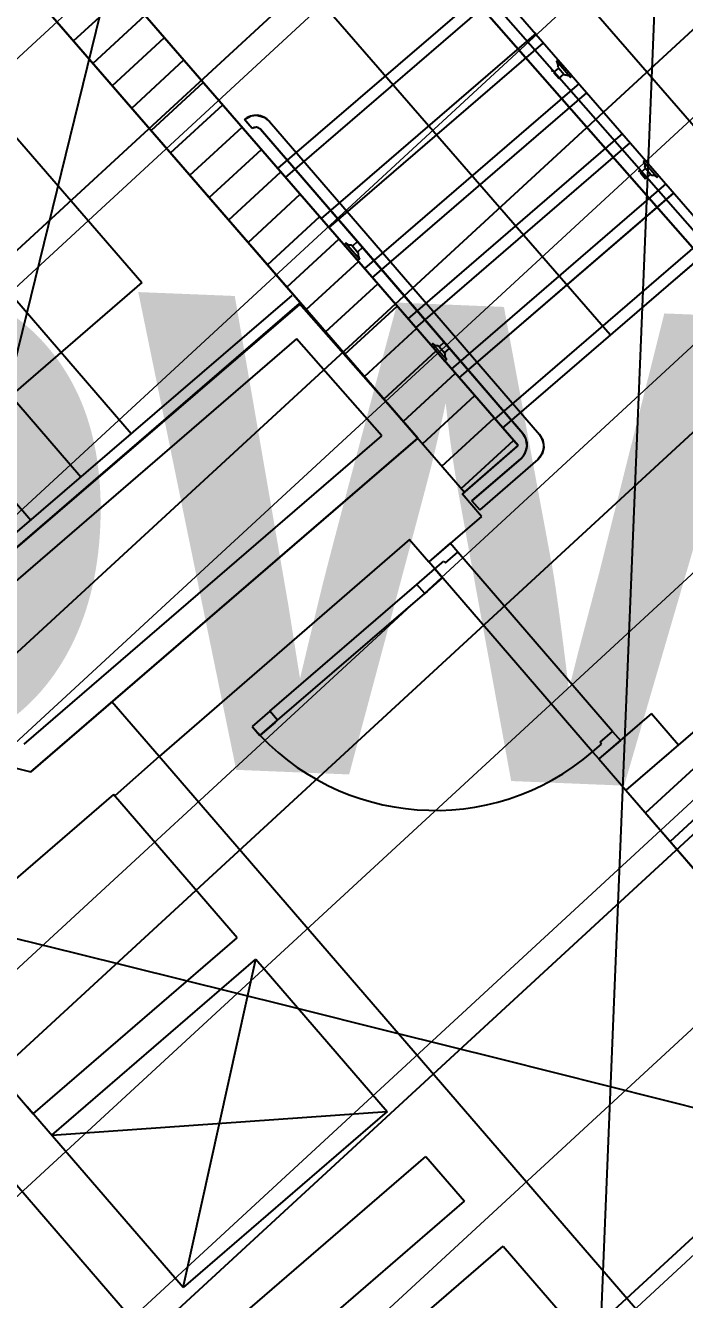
# Model space of a CAD drawing. Extents: x -678889171 to 586587, y -792238163 to 335485.
# Drawn here: x -678735663 to -678732880, y -792164476 to -792159094 of the extents above; entities that cross this region are included whole.
import ezdxf
from ezdxf.enums import TextEntityAlignment as Align

# ---------------------------------------------------------------- set-up
doc = ezdxf.new("R2010")
doc.units = 0
doc.header["$MEASUREMENT"] = 0
for name, color, linetype in [('A-ANNO-LEGN', 252, 'Continuous'), ('A-FLOR-PATT', 252, 'Continuous'), ('A-SITE-PATT', 252, 'Continuous'), ('A-WALL', 252, 'Continuous')]:
    doc.layers.add(name, color=color, linetype=linetype)
doc.layers.add('BASEMENT3 LAYOUT$0$HATCH5', color=252, linetype='Continuous', lineweight=15)
doc.styles.add('BASEMENT3 LAYOUT$0$EN-SB', font='swissb.ttf')
doc.styles.add('Ground floor Towers$0$$Bas01-Rname$0$EN-SC', font='swissc.ttf')
doc.styles.add('Ground floor Towers$0$$Bas01-Rname$0$EN-SCL', font='swisscl.ttf')
doc.styles.add('Ground floor Towers$0$04-Ground Floor$0$V2-lower ground$0$LEVEL  FOR LICENSE LOWER GR$0$$LG- LEVEL$0$AR-SR', font='sarb.shx')

# ---------------------------------------------------------------- blocks, each defined once
blk = doc.blocks.new('A$C61C61320')
at = {"layer": 'BASEMENT3 LAYOUT$0$HATCH5'}
h = blk.add_hatch(dxfattribs=at)
h.set_pattern_fill('JIS_WOOD', color=256, scale=1000, style=0)
h.set_pattern_definition([(45, (-845680.2949388556, -470481.0696760565), (-499.9999991609842, 499.9999991609843), [])])
h.paths.add_polyline_path([(12440.74077330553, -169431.9252005816), (13408.27617370361, -243253.7315873399), (7111.185080291936, -248399.4795461658), (-61957.46107163071, -237877.8060760189), (-55832.26724016038, -200866.3395951205), (-20860.02674167091, -206712.4958959252), (-20783.43353955913, -208437.764712235), (-16504.6553898881, -208719.7022090854), (-18718.17453308101, -208569.0044804074), (-18168.17453308101, -169431.9252005816)])
at = {"layer": 'BASEMENT3 LAYOUT$0$HATCH5', "style": 'BASEMENT3 LAYOUT$0$EN-SB'}
blk.add_text('TOWER (A)', height=2000, dxfattribs=at).set_placement((-23889.31892161025, -222686.1925793323))
blk = doc.blocks.new('2')
at = {"layer": 'BASEMENT3 LAYOUT$0$HATCH5', "style": 'BASEMENT3 LAYOUT$0$EN-SB'}
blk.add_text('TOWER (A)', height=2000, dxfattribs=at).set_placement((94031.53737998311, 9511.168125299038))
blk = doc.blocks.new('GR')
at = {"layer": 'A-FLOR-PATT'}
for p, q in [((69940, 90900), (69940, 4700)), ((71040, 44770), (61791.84706075279, -782.1576375562072)), ((74626.76612781573, 29027.74407924579), (69954.09477021193, 24654.39954858962)), ((74626.76612702776, 29027.74408097002), (69954.09476942396, 24654.39955031385)), ((70149.300244994, 24445.83353590424), (74677.26045487431, 28973.79374578461)), ((68412.80578332563, 27181.75456456489), (69286.36089847097, 27999.35058034801)), ((69809.80868937005, 26574.51298409614), (68438.21911829337, 28030.1185104635)), ((69281.54735442088, 28004.47256581702), (70245.11890664184, 26979.15744717723)), ((69635.28062657232, 27993.12947642117), (70256.31444777147, 27332.30116056394)), ((67495.09899257109, 27722.35393730688), (67747.50632909843, 27974.76127383421)), ((69191.52085087082, 27954.24511547464), (70329.73304784327, 26759.48750066459)), ((70329.73304784326, 26759.48750066458), (69191.52085087085, 27954.2451154746)), ((70251.30086700858, 26914.25293026688), (69262.267756099, 27951.97623072698)), ((70365.9855361259, 26793.92232451079), (69262.26775609901, 27951.97623072696)), ((69015.58307792648, 26104.44054424329), (67325.1276861546, 27903.21663572897)), ((67325.12768694261, 27903.21663400474), (69221.49210358757, 25885.33731579939)), ((69440.10430733228, 26090.7848866649), (67733.77672809383, 27906.45022081952)), ((67733.77672730584, 27906.45022254375), (69440.1043065443, 26090.78488838913)), ((67580.74338708539, 27631.22163652454), (67792.97761770336, 27843.45586714252)), ((68604.58708127268, 26977.74400260046), (69476.44329670322, 27793.74994854812)), ((67666.38778159968, 27540.0893357422), (67878.6220122177, 27752.32356636022)), ((69537.3699492942, 27719.86328583378), (69598.07488918096, 27654.93143839576)), ((69537.37029799902, 27719.86361183878), (69543.86348275139, 27725.93410583575)), ((69543.86313395212, 27725.93377974245), (69604.56807383886, 27661.00193230441)), ((69526.30959657926, 27671.49636007263), (69547.25013308914, 27691.07371787541)), ((69526.30959657926, 27671.49636007263), (69549.0736000134, 27647.1465911209)), ((69543.45607434043, 27695.13195834636), (69545.62410791061, 27692.81296379216)), ((69545.62410791061, 27692.81296379216), (69571.64051076845, 27664.98502912445)), ((69549.0739489268, 27647.14691709523), (69570.01448558978, 27666.72427504114)), ((69571.64051076845, 27664.98502912445), (69573.80854434082, 27662.66603456787)), ((67752.03217611398, 27448.95703495987), (67964.26640673203, 27661.19126557792)), ((69598.07523809439, 27654.9317643701), (69604.56842275227, 27661.00225827875)), ((67837.67657062827, 27357.82473417753), (68049.91080124634, 27570.05896479559)), ((68796.36837922019, 26773.73344063602), (69669.86383106816, 27591.27361509493)), ((67923.32096514257, 27266.69243339519), (68135.55519576067, 27478.92666401328)), ((67149.14032817465, 27433.37892668941), (67824.0422035643, 26715.23080905271)), ((68229.29314286809, 27420.02325218292), (68258.08846356411, 27436.80353297062)), ((68263.43685980384, 27383.49645936157), (68229.29314286809, 27420.02325218292)), ((68243.6552959817, 27404.65868621499), (68229.29314286809, 27420.02325218292)), ((68263.43685980378, 27383.49645936152), (68243.6552959817, 27404.65868621499)), ((68258.08846356411, 27436.80353297062), (68280.50871827165, 27440.23306295086)), ((68280.50871827165, 27440.23306295086), (68310.70025523724, 27433.88778671883)), ((68310.70025523724, 27433.88778671883), (68335.29890750324, 27416.44863835491)), ((68335.29890750354, 27416.44863835459), (69528.74096602836, 26140.78994125191)), ((68335.29890750324, 27416.44863835491), (69528.74096602834, 26140.78994125191)), ((68008.96535965687, 27175.56013261285), (68221.19959027498, 27387.79436323096)), ((68281.35126283094, 27390.21886129043), (68263.43685980378, 27383.49645936152)), ((68298.77211468227, 27382.3049214188), (68281.35126283094, 27390.21886129043)), ((68298.77211468227, 27382.3049214188), (69458.1616352834, 26143.07548586751)), ((68362.30803183775, 27314.39368248247), (68298.77211468227, 27382.3049214188)), ((68988.14967716747, 26569.72287867156), (69861.61529736663, 27387.23513246847)), ((68094.60975417116, 27084.42783183052), (68306.84398478933, 27296.66206244868)), ((68933.30183078388, 26704.07910692513), (68362.30803183775, 27314.39368248247)), ((69920.92734154296, 27311.84050241198), (69981.63598178286, 27246.91211464055)), ((69920.9276902292, 27311.84082843681), (69927.42052901493, 27317.91169246914)), ((69927.42018023418, 27317.91136635593), (69988.12882047406, 27252.9829785845)), ((69909.86974526642, 27263.47294640227), (69930.80916603302, 27283.0514975698)), ((69909.86974526642, 27263.47294640227), (69932.63513635157, 27239.12447480567)), ((69927.0148760122, 27287.10952181163), (69929.18304173782, 27284.79065081694)), ((69929.18304173782, 27284.79065081694), (69955.20103046135, 27256.96419886352)), ((69932.63548524634, 27239.12480079985), (69953.57490616606, 27258.70335211054)), ((69955.20103046135, 27256.96419886352), (69957.36919618917, 27254.64532786646)), ((69981.63633067765, 27246.91244063474), (69988.12916936891, 27252.9833045787)), ((70040.76142946433, 24561.80112340144), (72752.53029312345, 27273.56998706056)), ((68180.25414868546, 26993.29553104818), (68392.48837930361, 27205.52976166633)), ((69180.22929160205, 26365.99152332782), (70054.77561286, 27184.51524951441)), ((69180.2292916021, 26365.99152332776), (70053.36676366511, 27183.19664984201)), ((68265.89854319976, 26902.16323026584), (68478.13277381794, 27114.39746088402)), ((68351.54293771405, 26811.03092948344), (68563.7771683323, 27023.26516010168)), ((69371.56311481807, 26161.56215143243), (70246.10943607602, 26980.08587761903)), ((70244.34058475828, 26978.42790645192), (70074.43831293333, 26819.4118412898)), ((68437.18733222835, 26719.89862870111), (68649.4215628466, 26932.13285931936)), ((68678.72514445096, 26916.28915051715), (68672.23149239708, 26910.21915639857)), ((68678.72549318086, 26916.28947649523), (68739.42543428634, 26851.35295604521)), ((68727.72703252133, 26924.07022530443), (68706.78498896305, 26904.49447961076)), ((68727.72703252133, 26924.07022530443), (68750.48985934435, 26899.71935642101)), ((68672.23184122148, 26910.21948246501), (68732.931782327, 26845.28296201499)), ((68702.99124263824, 26908.5530121451), (68705.15909768036, 26906.2338506975)), ((68705.15909768036, 26906.2338506975), (68731.1733582021, 26878.40391330915)), ((68750.48951063101, 26899.71903023271), (68729.54746691952, 26880.14328439595)), ((68731.1733582021, 26878.40391330915), (68733.34121324647, 26876.08475185921)), ((68522.83172674265, 26628.76632791877), (68735.06595736093, 26841.00055853705)), ((68739.42508557304, 26851.35262985692), (68732.93143361363, 26845.2826358267)), ((68608.47612125694, 26537.63402713643), (68820.71035187526, 26749.86825775474)), ((67824.0422035643, 26715.23080905271), (66106.8977670471, 25101.49128643986)), ((69458.16163528338, 26143.07548586752), (68933.30183078388, 26704.07910692513)), ((66267.10913955253, 24638.93496836509), (68461.34855771331, 26685.41244908748)), ((66301.20521634177, 24602.36370167138), (68495.44463450255, 26648.84118239377)), ((68491.45409058193, 26653.12141811932), (66527.48992476649, 24814.96690528808)), ((69015.58307951935, 26104.44054573411), (68491.45409058193, 26653.12141811932)), ((68694.12051577124, 26446.50172635409), (68906.35474638957, 26658.73595697242)), ((68779.76491028554, 26355.36942557176), (68991.99914090392, 26567.60365619014)), ((68487.2585685815, 26503.21036853219), (66751.33435195807, 24878.48778537111)), ((68864.13573779425, 26108.67906354761), (68487.2585685815, 26503.21036853219)), ((69062.18672948162, 26506.17064791789), (69055.69307742774, 26500.10065379937)), ((69055.69342625214, 26500.10097986581), (69116.39336735762, 26435.1644594158)), ((69062.18707821151, 26506.17097389603), (69122.887019317, 26441.23445344601)), ((69086.45282766887, 26498.43450954592), (69088.62068271103, 26496.11534809828)), ((69088.62068271103, 26496.11534809828), (69114.63494323276, 26468.28541070993)), ((69111.188617552, 26513.95172270522), (69090.24657399367, 26494.37597701156)), ((69111.188617552, 26513.95172270522), (69133.95144437501, 26489.60085382179)), ((69133.95109566169, 26489.60052763355), (69113.00905195017, 26470.02478179677)), ((68865.40930479983, 26264.23712478942), (69077.64353541823, 26476.47135540782)), ((69114.63494323276, 26468.28541070993), (69116.80279827715, 26465.96624926)), ((69122.88667060365, 26441.23412725774), (69116.39301864424, 26435.16413322748)), ((68951.05369931413, 26173.10482400708), (69163.28792993256, 26385.33905462551)), ((69036.69809382843, 26081.97252322474), (69248.93232444688, 26294.2067538432)), ((69122.34248834272, 25990.84022244241), (69334.57671896117, 26203.07445306085)), ((67408.01935553094, 24745.84009435822), (68864.13573779425, 26108.67906354761)), ((67440.7520565427, 24630.49168138238), (69015.58307951935, 26104.44054573411)), ((69015.5830792137, 26104.44054544803), (67440.81425833823, 24630.54989859078)), ((69207.98688285702, 25899.70792166007), (69420.2211134755, 26111.94215227856)), ((69472.27474258223, 26121.47975382085), (69458.16163528338, 26143.07548586752)), ((69478.33214498944, 26089.43249406278), (69472.27474258223, 26121.47975382085)), ((69528.74096602834, 26140.78994125191), (69543.64027113483, 26117.29392079061)), ((69543.64027113483, 26117.29392079061), (69548.91147573442, 26087.14694944717)), ((69435.48859390378, 26086.54745870156), (69212.36240652628, 25876.75193132744)), ((69221.49210358757, 25885.33731579939), (69440.10430733228, 26090.7848866649)), ((69454.73333061668, 26037.20686824781), (69471.45661446787, 26060.40505101068)), ((69471.45661446787, 26060.40505101068), (69478.33214498944, 26089.43249406278)), ((69542.88165784671, 26060.01879110374), (69525.31266136166, 26034.9213236322)), ((69548.91147573442, 26087.14694944717), (69542.88165784671, 26060.01879110374)), ((69454.73333061671, 26037.20686824781), (69255.09032858617, 25849.58619060513)), ((69255.09032858617, 25849.58619060512), (69454.73333061668, 26037.20686824781)), ((69525.31266136166, 26034.9213236322), (69289.331590397, 25813.15082331449)), ((69525.31266136166, 26034.9213236322), (69289.33159039698, 25813.15082331452)), ((69297.53061288102, 25785.75451833529), (69211.8821649821, 25877.26504226403)), ((69255.09032858617, 25849.58619060513), (69289.33159039699, 25813.1508233145)), ((69289.33159039698, 25813.15082331452), (69255.09032858617, 25849.58619060512)), ((69297.53061288102, 25785.75451833529), (69083.07410196816, 25585.03588493804)), ((68998.3664857725, 25675.54118337297), (67978.68209575741, 24716.77777297841)), ((68997.42565404593, 25676.54640887708), (69083.07410196816, 25585.03588493804)), ((69170.68668992948, 25667.03609488097), (69083.07410197442, 25585.03588493133)), ((69153.74610110144, 25582.69739409574), (69204.8534440752, 25630.53084989966)), ((69204.8534440752, 25630.53084989966), (69170.68668992948, 25667.03609488097)), ((69888.18852698937, 24900.42595027353), (69204.8534440752, 25630.53084989966)), ((69110.40750529099, 25555.83168894629), (69083.07410197442, 25585.03588493133)), ((69110.40750529099, 25555.83168894629), (69146.9127502723, 25589.998443092)), ((69146.9127502723, 25589.998443092), (69153.74610110144, 25582.69739409574)), ((69037.39701532837, 25487.49818065488), (69110.40750529099, 25555.83168894629)), ((69144.57425943669, 25519.32644396499), (69081.05513316923, 25459.87629175146)), ((69110.40750529099, 25555.83168894629), (69144.57425943669, 25519.32644396499)), ((69807.40928986346, 24811.12469132763), (69110.40750529099, 25555.83168894629)), ((68438.71099763495, 24927.16341266524), (69037.39701532837, 25487.49818065488)), ((69071.56376947409, 25450.99293567357), (69037.39701532837, 25487.49818065488)), ((69081.05513316923, 25459.87629175146), (69071.56376947409, 25450.99293567357)), ((68472.87775178064, 24890.65816768393), (69071.56376947409, 25450.99293567357)), ((70049.19920408675, 24982.63912874656), (69834.7426932378, 24781.92049540927)), ((70049.19920408663, 24982.63912874656), (70168.62840286281, 24855.03578250397)), ((67978.68209575741, 24716.77777297841), (67770.54604022324, 24939.15938009025)), ((68438.71099763493, 24927.16341266524), (68365.70050767233, 24858.82990437383)), ((68472.87775178064, 24890.65816768394), (68438.71099763493, 24927.16341266524)), ((68399.86726181803, 24822.32465939253), (68472.87775178064, 24890.65816768394)), ((68399.86726181803, 24822.32465939253), (68463.3863880855, 24881.77481160606)), ((68463.3863880855, 24881.77481160606), (68399.86726181803, 24822.32465939253)), ((69837.08118401561, 24852.5924944696), (69888.18852698937, 24900.42595027353)), ((69888.18852698937, 24900.42595027353), (69922.35528113507, 24863.92070529222)), ((66527.48992476649, 24814.96690528808), (67440.7520565427, 24630.49168138238)), ((68365.70050767233, 24858.82990437383), (68399.86726181803, 24822.32465939253)), ((69807.40928986346, 24811.12469132763), (69843.91453484475, 24845.29144547334)), ((69922.35528113507, 24863.92070529222), (69834.74269318001, 24781.92049534259)), ((69843.91453484475, 24845.29144547334), (69837.08118401561, 24852.5924944696)), ((69807.40928986346, 24811.12469132763), (69834.74269318001, 24781.92049534259)), ((69834.7426932378, 24781.92049540927), (69954.1718920081, 24654.3171491933)), ((67978.68209575741, 24716.77777297841), (67799.0702618151, 24542.83014028729)), ((70139.01471748867, 22408.58451408492), (67978.68209575741, 24716.77777297841)), ((69954.09477021193, 24654.39954858962), (72084.13131187108, 22378.57593828593)), ((69954.09476942396, 24654.39955031385), (72143.06464307965, 22320.16180403642)), ((67793.02034019098, 24549.29413947378), (67297.71356421823, 24085.71623854388)), ((68339.68840652247, 23965.21021977269), (67793.02034019098, 24549.29413947378)), ((67508.8326246144, 23187.57825906322), (68339.68840652247, 23965.21021977269)), ((67590.83283456416, 23099.96567110811), (68421.6886164722, 23877.59763181753)), ((68171.66765500538, 22479.37650646417), (68421.68861647224, 23877.59763181758)), ((68421.6886164722, 23877.59763181753), (69002.5234369135, 23257.00846717364)), ((66851.9427672924, 23523.57520856328), (71863.76089337893, 18168.73091418614)), ((67185.43813803344, 23533.10698291839), (67508.8326246144, 23187.57825906323)), ((67590.83283456418, 23099.96567110812), (69002.52343691362, 23257.00846717373)), ((69002.5234369135, 23257.00846717364), (68171.66765500538, 22479.37650646417)), ((68171.66765500538, 22479.37650646417), (67482.61259624823, 23215.59287686523)), ((68342.50142573395, 22296.8502815576), (69173.35720764208, 23074.48224226708)), ((69173.35720764208, 23074.48224226708), (69344.19097837067, 22891.95601736048)), ((68513.33519646253, 22114.324056651), (69344.19097837067, 22891.95601736048)), ((68684.16896719112, 21931.79783174441), (69515.02474909925, 22709.42979245388)), ((69515.02474909925, 22709.42979245388), (70881.69491492784, 21249.21999320117))]:
    blk.add_line(p, q, dxfattribs=at)
at = {"layer": 'A-FLOR-PATT', "ltscale": 100}
for p, q in [((68380.72724459227, 27220.21425589066), (69255.27356585022, 28038.73798207725)), ((68572.06106780829, 27015.78488399528), (69446.60738906624, 27834.30861018187)), ((68763.3948910243, 26811.3555120999), (69637.94121228225, 27629.87923828649)), ((68954.72871424032, 26606.92614020452), (69829.27503549827, 27425.44986639111)), ((69146.06253745634, 26402.49676830913), (70020.60885871429, 27221.02049449573)), ((69337.39636067236, 26198.06739641375), (70211.9426819303, 27016.59112260034)), ((67190.6947962282, 26732.05978998308), (67805.69752141733, 26074.96415100445)), ((66986.26542433283, 26540.72596676706), (67601.26814952196, 25883.63032778843)), ((66781.83605243746, 26349.39214355103), (67396.83877762659, 25692.2965045724))]:
    blk.add_line(p, q, dxfattribs=at)
at = {"layer": 'A-FLOR-PATT'}
for centre, radius, start, end in [((-55663.02808184421, -578856.4866396398), 623364.7764122983, 74.61102897088065, 88.715678869106), ((-55662.04957572921, -578844.685925062), 622702.9587305912, 74.61095202551606, 88.71574447441284), ((-55662.04957586701, -578844.6859266991), 615202.9587322307, 74.22143378566328, 85.22979167610383), ((-55662.04957586701, -578844.6859266991), 607202.9587322306, 74.22143378566328, 89.82613372100917), ((68280.50871827164, 27365.23306295084), 75.00000000002909, 43.06866438545939, 133.0686643849973), ((68280.50871827165, 27365.23306295086), 25, 43.06866438545939, 133.0686643849973), ((69403.37143790048, 26091.85991918373), 74.99999999999262, 313.2218645182415, 43.06865526639793), ((69473.95076864543, 26089.57437456814), 75.00000000000327, 313.2218645182339, 43.06865526639034), ((69110.40750529099, 25555.83168894629), 1019.999999999704, 223.1048111198756, 313.1048111198659), ((-55662.04957586701, -578844.6859266991), 599702.9587322306, 74.22143378566328, 89.82613372100917)]:
    blk.add_arc(centre, radius, start, end, dxfattribs=at)
for points in [[(69543.4560743399, 27695.13195834743), (69544.29717861651, 27696.38633479947), (69545.96201954919, 27704.83159700844), (69540.9262446353, 27712.72223370858), (69537.4156833253, 27719.25817305689), (69537.37029811124, 27719.86361171567)], [(69573.8085443408, 27662.66603456845), (69575.1166163354, 27663.42092816651), (69583.65467833052, 27664.51438437338), (69591.1890094594, 27658.95965387064), (69597.47421869691, 27655.0177395239), (69598.07523788579, 27654.93176440074)], [(69927.01487601172, 27287.10952181268), (69927.8559088003, 27288.36394619702), (69929.52026843656, 27296.80930327121), (69924.48404384528, 27304.69965297086), (69920.97311005922, 27311.23539224247), (69920.92769034146, 27311.84082831373)], [(69957.36919618913, 27254.64532786702), (69958.67722516044, 27255.40029601061), (69967.21522482588, 27256.49423879792), (69974.74987250532, 27250.93993768407), (69981.03530638147, 27246.99838153654), (69981.63633046907, 27246.91244066538)], [(68702.99124263722, 26908.55301214567), (68701.68311253302, 26907.79821924826), (68693.14496638636, 26906.70542032448), (68685.61106289593, 26912.26073082104), (68679.32615713472, 26916.20312900607), (68678.72514456621, 26916.2891503969)], [(68733.34121324596, 26876.08475185927), (68732.50001240702, 26874.83044016109), (68730.83452134344, 26866.38530614046), (68735.86968880284, 26858.49428179807), (68739.37974695062, 26851.95807221792), (68739.42508555646, 26851.35263006708)], [(69086.45282766788, 26498.43450954646), (69085.14469756365, 26497.67971664904), (69076.60655141702, 26496.58691772523), (69069.07264792654, 26502.14222822183), (69062.78774216538, 26506.08462640687), (69062.18672959688, 26506.17064779767)], [(69116.80279827655, 26465.96624926004), (69115.96159743768, 26464.71193756186), (69114.2961063741, 26456.26680354126), (69119.33127383346, 26448.37577919885), (69122.8413319813, 26441.83956961872), (69122.88667058712, 26441.23412746793)]]:
    blk.add_open_spline(points, degree=3, knots=[0, 0, 0, 0, 4.530811206380642, 24.36089743149525, 26.18230954428132, 26.18230954428132, 26.18230954428132, 26.18230954428132], dxfattribs=at)
for p in [(69519.78024409093, 27678.4800289743, 5.111732296049475e-09), (69536.6929762132, 27660.38966279256), (69903.33999479092, 27270.45624318627, 5.086472679011066e-09), (69920.25375785175, 27252.36684088677), (69921.25244080904, 27251.29871060394), (68721.19854178972, 26931.05469980233, 5.271622612706124e-09), (68738.10987546587, 26912.96302631084), (69104.66012682038, 26520.93619720316, 5.173868131674896e-09), (69121.57146049655, 26502.84452371164), (69122.57003096351, 26501.77628826353)]:
    blk.add_point(p, dxfattribs=at)
at = {"layer": 'A-FLOR-PATT', "style": 'Ground floor Towers$0$04-Ground Floor$0$V2-lower ground$0$LEVEL  FOR LICENSE LOWER GR$0$$LG- LEVEL$0$AR-SR', "flags": 12}
for tag, p in [('L', (30296.07288644527, 72859.53473235783)), ('P', (30237.50458115668, 72203.99769414036))]:
    blk.add_attdef(tag, text='', height=500, dxfattribs=at).set_placement(p, align=Align.RIGHT)
at = {"layer": 'A-FLOR-PATT'}
for tag, p, height, style in [('N', (85492.25876324323, 56633.4995742733), 250, 'Ground floor Towers$0$$Bas01-Rname$0$EN-SC'), ('N', (89389.48149106537, 56633.4995742733), 250, 'Ground floor Towers$0$$Bas01-Rname$0$EN-SC'), ('N', (94597.61363499537, 56633.4995742733), 250, 'Ground floor Towers$0$$Bas01-Rname$0$EN-SC'), ('AN', (85922.66280553787, 56313.08159666645), 200, 'Ground floor Towers$0$$Bas01-Rname$0$EN-SCL'), ('AN', (89819.88553336001, 56313.08159666645), 200, 'Ground floor Towers$0$$Bas01-Rname$0$EN-SCL'), ('AN', (95028.01767729002, 56313.08159666645), 200, 'Ground floor Towers$0$$Bas01-Rname$0$EN-SCL'), ('SN', (85299.47460008037, 56025.08594095582), 200, 'Ground floor Towers$0$$Bas01-Rname$0$EN-SCL'), ('F', (85927.04975899268, 56008.67972904726), 200, 'Ground floor Towers$0$$Bas01-Rname$0$EN-SCL'), ('SN', (89196.69732790251, 56025.08594095582), 200, 'Ground floor Towers$0$$Bas01-Rname$0$EN-SCL'), ('F', (89824.27248681482, 56008.67972904726), 200, 'Ground floor Towers$0$$Bas01-Rname$0$EN-SCL'), ('SN', (94404.82947183252, 56025.08594095582), 200, 'Ground floor Towers$0$$Bas01-Rname$0$EN-SCL'), ('F', (95032.40463074483, 56008.67972904726), 200, 'Ground floor Towers$0$$Bas01-Rname$0$EN-SCL')]:
    blk.add_attdef(tag, p, '', height=height, dxfattribs=dict(at, style=style))
at = {"layer": 'A-FLOR-PATT', "style": 'Ground floor Towers$0$$Bas01-Rname$0$EN-SCL', "width": 0.8}
for p in [(85305.16036184286, 56295.1433535593), (89202.383089665, 56295.1433535593), (94410.51523359501, 56295.1433535593)]:
    blk.add_attdef('FN', p, '', height=250, dxfattribs=at)

msp = doc.modelspace()

# ---------------------------------------------------------------- block references
at = {"layer": 'A-SITE-PATT', "rotation": 357.6731745000001}
for name, p in [('A$C61C61320', (-678706236.4347705, -791940527.995869, -212772)), ('2', (-678833487.1858103, -792167746.3685482, -212772))]:
    msp.add_blockref(name, p, dxfattribs=at)

# ---------------------------------------------------------------- next in the draw order: block references
at = {"layer": 'A-WALL', "rotation": 357.6731745000001}
msp.add_blockref('GR', (-678804025.0995113, -792184118.4910543, -212772), dxfattribs=at)

# ---------------------------------------------------------------- next in the draw order: hatches: boundary and pattern name
at = {"layer": 'A-ANNO-LEGN'}
h = msp.add_hatch(dxfattribs=at)
h.set_pattern_fill('ANSI31', color=256, scale=10000, angle=-2.326825500000001)
h.set_pattern_definition([(42.6731745, (-679564563.7146958, -792179516.537627), (-847.2693918303064, 919.0400305032981), [])])
h.paths.add_polyline_path([(-678777672.8996642, -792179735.1176345), (-678770187.1392597, -792139007.139102), (-678733063.7379951, -792148537.2472874), (-678731444.0167841, -792108675.140868), (-678688692.2204224, -792110162.0728618), (-678692240.0211401, -792193145.4692618), (-678709626.0473782, -792200229.2193018), (-678779081.755804, -792187036.6399584)])

doc.saveas('drawing.dxf')
